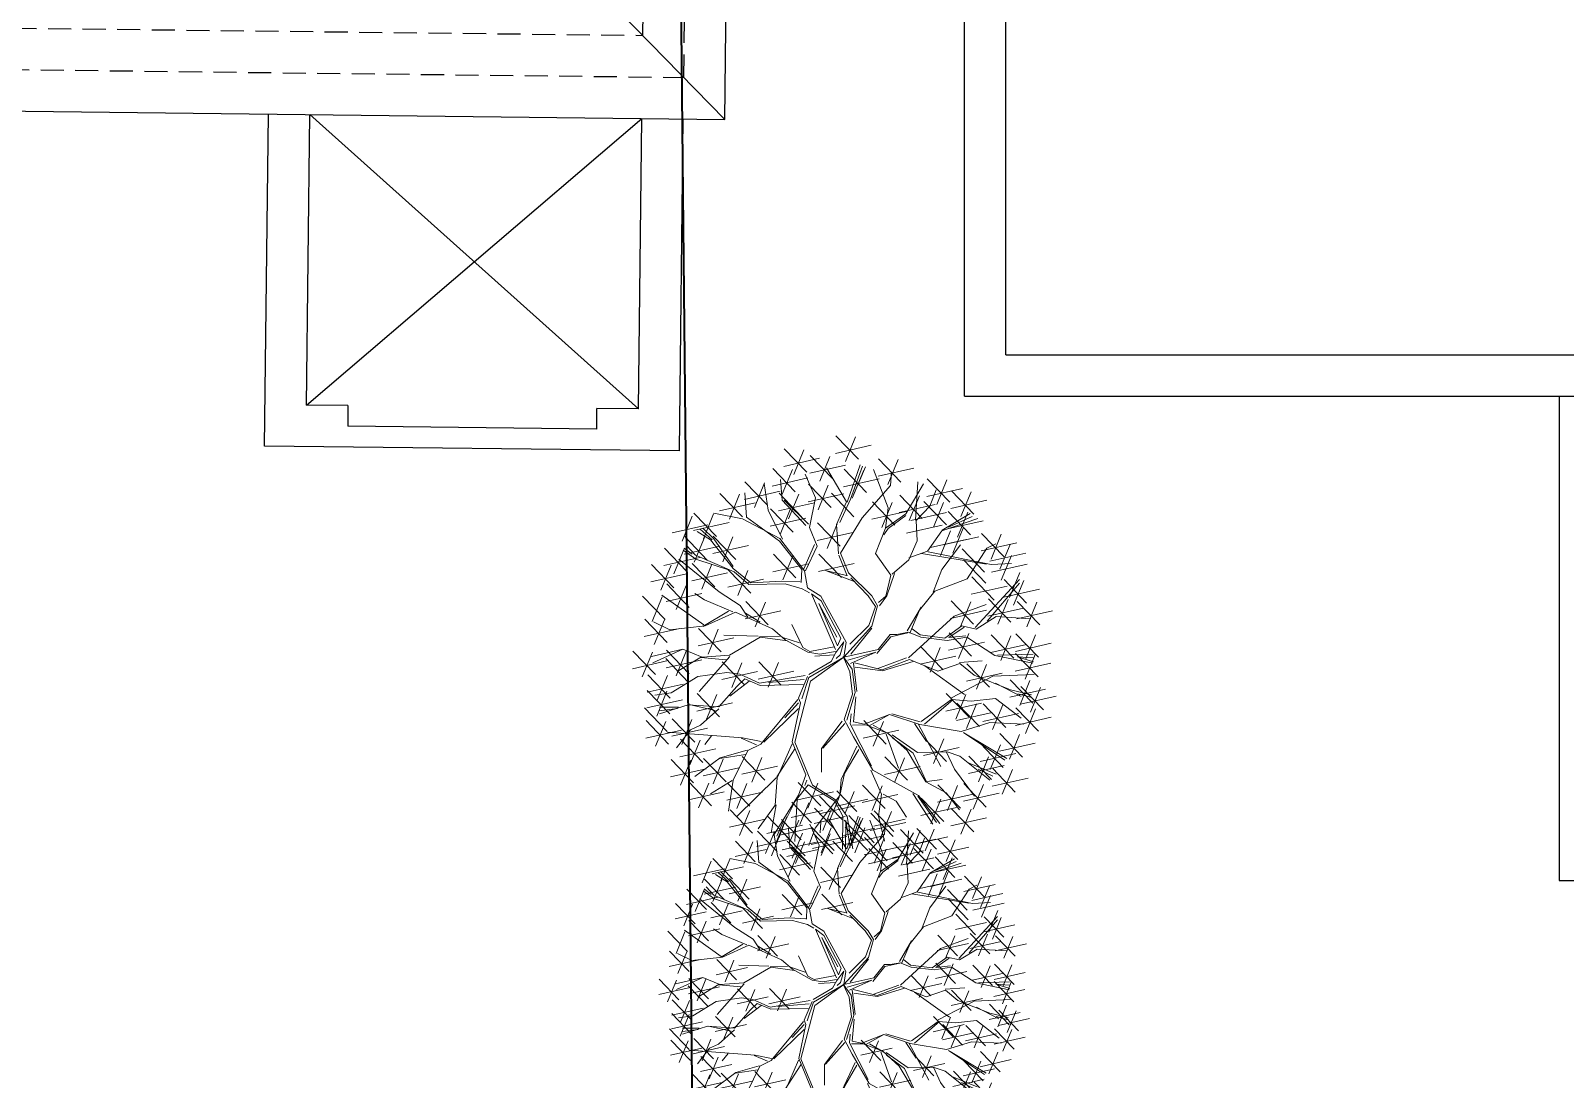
# Model space of a CAD drawing. Extents: x 2080 to 102399, y 2071 to 93424.
# Drawn here: x 84417.2 to 84750.1, y 79429.6 to 79657 of the extents above; entities that cross this region are included whole.
import ezdxf

# ---------------------------------------------------------------- set-up
doc = ezdxf.new("R2010")
doc.units = 0
doc.header["$LTSCALE"] = 20
doc.header["$MEASUREMENT"] = 0
doc.linetypes.add('HIDDEN', pattern=[0.375, 0.25, -0.125])
for name, color, linetype, lineweight in [('division', 13, 'Continuous', 18), ('NEEM TREE', 84, 'Continuous', 5), ('tree', 60, 'Continuous', 0)]:
    doc.layers.add(name, color=color, linetype=linetype, lineweight=lineweight)
doc.layers.add('Roof lilne', color=31, linetype='Continuous')
doc.layers.add('wall', color=13, linetype='Continuous')

# ---------------------------------------------------------------- blocks, each defined once
blk = doc.blocks.new('TREE')
at = {"layer": 'tree', "linetype": 'ByBlock'}
for p, q in [((-0.1724862412111179, 0.5879475225879105), (-0.1581848741434442, 0.6953171114546421)), ((-0.102543285642696, 0.5878983072238952), (-0.08824191857502228, 0.6952678960906269)), ((-0.0332904832348504, 0.6639208178503395), (0.05261188193571797, 0.6887732089830934)), ((-0.03273926895008117, 0.7067743865409284), (0.06249180761733442, 0.630185721345697)), ((-0.03046937203953348, 0.5587907972280846), (-0.01616800497185977, 0.6661603860948162)), ((0.05003146862145513, 0.5834706857658603), (0.06433283568912884, 0.6908402746325919)), ((-0.2730131341263586, 0.5454230838104195), (-0.2587117670582302, 0.6527926726766964)), ((-0.2053229140165058, 0.6173960536907543), (-0.1194205488459374, 0.6422484448235082)), ((-0.2047716997317366, 0.6602496223813432), (-0.109540623164321, 0.583660957185657)), ((-0.1913900040840417, 0.5074789055452129), (-0.1770886370159133, 0.6148484944119446)), ((-0.1353799584476292, 0.6173468383262843), (-0.04947759327751555, 0.6421992294590382)), ((-0.1348287441633147, 0.660200407017328), (-0.03959766759589911, 0.5836117418216418)), ((-0.08887329515027886, 0.4611941131392996), (-0.08735537877373645, 0.6347601536986076)), ((-0.06275483056015219, 0.6310928970210625), (0.0324762460072634, 0.5545042318258311)), ((-0.05480624512210852, 0.6425909750305436), (-0.05169977730156461, 0.590293229650797)), ((-0.04693692081445988, 0.6439180218535512), (-0.04656676493459599, 0.610669520612646)), ((-0.04237954751988582, 0.5999547460264694), (-0.03543713852604924, 0.6434779408718896)), ((0.01719479581652195, 0.6129192168682494), (0.1030971609866356, 0.6377716080010032)), ((0.01774601010083643, 0.6557727855588382), (0.112977086668252, 0.5791841203636068)), ((0.02886617604053754, 0.592458615403757), (0.02290427004618323, 0.6447507030866291)), ((0.03495025949587216, 0.6410716397167562), (0.03250191015786186, 0.5878371554031219)), ((0.0437559389361013, 0.6368461453021155), (0.03852490488270632, 0.585997623717958)), ((0.1504912383152259, 0.5515816373540474), (0.1052596279232603, 0.6391280503312373)), ((0.1232847734877396, 0.6285724695881072), (0.2185158500551552, 0.551983804392421)), ((0.1555702320079035, 0.5562703697946745), (0.169871599076032, 0.6636399586614061)), ((0.2377070912525596, 0.5150510653966194), (0.2520084583202333, 0.622420654263351)), ((-0.4374773307836222, 0.4562615439790534), (-0.4231759637159485, 0.563631132845785)), ((-0.3610802317489288, 0.5643843513262254), (-0.2658491551819679, 0.4877956861305393)), ((-0.3287947732287648, 0.4920822515327927), (-0.3144934061606364, 0.5994518403995244)), ((-0.3058498069312918, 0.5748716149128086), (-0.2199474417611782, 0.5997240060455624)), ((-0.2902821670090816, 0.5111309517383233), (-0.3030264878871094, 0.5703692050547033)), ((-0.2236754626046604, 0.5797810053386456), (-0.1284443860367901, 0.5031923401429594)), ((-0.2072361589953289, 0.4328113964179465), (-0.216589730884607, 0.6045441189694429)), ((-0.08490814947936087, 0.4833227916560645), (-0.07060678241168716, 0.5906923805223414)), ((-0.06330604484446667, 0.5882393283304737), (0.02259632032564696, 0.6130917194632275)), ((-0.05169977730156461, 0.590293229650797), (-0.01067010028009463, 0.4796723166705306)), ((-0.005161655896699813, 0.4639457741950537), (-0.04237954751988582, 0.5999547460264694)), ((0.00138116530570187, 0.4731389211042369), (0.02886617604053754, 0.592458615403757)), ((0.03852490488270632, 0.585997623717958), (0.006467804897965834, 0.4768519306567214)), ((0.03014137032050712, 0.4852312373054701), (0.04444273738818083, 0.5926008261722018)), ((0.1227335592029704, 0.5857189008975183), (0.208635924373084, 0.6105712920302722)), ((0.1630054053312051, 0.545126303365123), (0.2237171336464598, 0.6000962616635661)), ((0.2048704184471717, 0.5444995964994632), (0.2907727836177401, 0.5693519876322171)), ((0.2054216327319409, 0.5873531651900521), (0.3006527092993565, 0.5107644999943659)), ((0.2257115066045117, 0.5030681841485602), (0.2872921249313549, 0.5693332060986904)), ((0.3301473046344654, 0.4703861666880584), (0.3444486717021391, 0.5777557555543353)), ((0.4054635251686705, 0.4811434850030309), (0.4197648922363442, 0.5885130738697626)), ((-0.4697627893042409, 0.5285636437724861), (-0.3745317127368253, 0.4519749785767999)), ((-0.361631446033698, 0.5215307826356366), (-0.2757290808635844, 0.5463831737683904)), ((-0.2242266768889749, 0.5369274366480568), (-0.1383243117188613, 0.5617798277803558)), ((-0.1402414872313784, 0.4833063010405567), (-0.1438061513554203, 0.5217404302798059)), ((-0.1177448222847488, 0.5127713227584536), (-0.03184245711463518, 0.5376237138912074)), ((-0.1171936079999796, 0.5556248914490425), (-0.02196253143256399, 0.4790362262533563)), ((-0.002695302484880813, 0.514679768408314), (0.08320706268568756, 0.5395321595406131)), ((-0.002144088200111582, 0.5575333370989028), (0.093086988367304, 0.4809446719032167)), ((0.1766775252158368, 0.4132364758852418), (0.1504912383152259, 0.5515816373540474)), ((0.1688134770447505, 0.4090550968658135), (0.1630054053312051, 0.545126303365123)), ((0.2815336599583134, 0.4872141407131494), (0.3322998782232389, 0.5349723532376629)), ((0.2973106318290775, 0.4998346977904475), (0.3832129969996458, 0.5246870889232014)), ((0.2978618461138467, 0.5426882664810364), (0.3930929226812623, 0.4660996012853502)), ((0.3726268523632825, 0.51059201610542), (0.4585292175338509, 0.5354444072381739)), ((0.3731780666480518, 0.5534455847960089), (0.4684091432154673, 0.4768569196007775)), ((-0.4703140035890101, 0.4857100750818972), (-0.3844116384184417, 0.5105624662141963)), ((-0.4677666639536255, 0.3685443559720625), (-0.4534652968859518, 0.4759139448383394)), ((-0.3142592101416994, 0.4371156584256823), (-0.4122265174305539, 0.4876513183471616)), ((-0.3142592101416994, 0.4371156584256823), (-0.3981511339115968, 0.5041164927033606)), ((-0.3883072487788013, 0.3547327278583907), (-0.3740058817111276, 0.4621023167246676)), ((-0.3648914025407066, 0.3699328150214569), (-0.3505900354730329, 0.4773024038881886)), ((-0.2063065960951462, 0.427299132796179), (-0.2902821670090816, 0.5111309517383233)), ((-0.1122412785016422, 0.38452800446521), (-0.1402414872313784, 0.4833063010405567)), ((-0.08063028726110133, 0.3786826676196142), (-0.08887329515027886, 0.4611941131392996)), ((-0.02646622730026138, 0.3760885798014897), (-0.01216486023258767, 0.4834581686682213)), ((-0.008514703547916724, 0.3991378379396338), (-0.005161655896699813, 0.4639457741950537)), ((0.0002856997557501018, 0.3977666757214138), (0.00138116530570187, 0.4731389211042369)), ((0.1805266360643145, 0.4058778849680493), (0.2257115066045117, 0.5030681841485602)), ((0.1885218385141343, 0.4646439632219881), (0.2837529150815499, 0.3880552980263019)), ((0.220807297034753, 0.3923418634285554), (0.2351086641024267, 0.499711452295287)), ((0.246503109265177, 0.4744216592634984), (0.3417341858325926, 0.3978329940678123)), ((0.2645663811476879, 0.3725921596715125), (0.2815336599583134, 0.4872141407131494)), ((0.2735313918965403, 0.3684349571863095), (0.2851151465347357, 0.4823110573834128)), ((0.2787885677857957, 0.4021195594700657), (0.2930899348534695, 0.5094891483367974)), ((0.3569957221034201, 0.4048621390688822), (0.3972012187346081, 0.4816141244805294)), ((0.4096842221442785, 0.4714890344566811), (0.504915298711694, 0.3949003692609949)), ((0.4419696806648972, 0.3991869346632484), (0.4562710477325709, 0.50655652352998)), ((0.5468795489377953, 0.3728220639031861), (0.561180916005469, 0.4801916527699177)), ((-0.5611328601175956, 0.3076993046565804), (-0.5468314930499218, 0.415068893523312)), ((-0.5100714925265493, 0.3371180608100985), (-0.4957701254584208, 0.4444876496768302)), ((-0.5006033367590135, 0.3979928870744516), (-0.4147009715888998, 0.4228452782072054)), ((-0.500052122474699, 0.4408464557650404), (-0.4048210459068287, 0.3642577905693543)), ((-0.4523033325963297, 0.3771209612432358), (-0.4920412145606861, 0.4151515571561504)), ((-0.3977280753456398, 0.3993813461243008), (-0.3118257101755262, 0.4242337372570546)), ((-0.3971768610613253, 0.4422349148148896), (-0.3019457844939097, 0.3656462496192034)), ((-0.2946193013499396, 0.3706177002163713), (-0.3142592101416994, 0.4371156584256823)), ((-0.2414996160687224, 0.3318735208349608), (-0.2271982490005939, 0.4392431097012377)), ((-0.1200398703754217, 0.3971424797332475), (-0.2125931242276238, 0.4319080223272067)), ((-0.108181731005061, 0.3767900427010318), (-0.2063065960951462, 0.427299132796179)), ((-0.05930290010564931, 0.4055371109043335), (0.02659946506491906, 0.4303895020366326)), ((-0.05875168582088008, 0.4483906795949224), (0.0364793907465355, 0.3718020143992362)), ((0.1431178708448897, 0.2819473640579417), (0.1766775252158368, 0.4132364758852418)), ((0.1879706242293651, 0.4217903945313992), (0.2738729893999334, 0.4466427856636983)), ((0.2459518949808626, 0.4315680905729096), (0.3318542601509762, 0.4564204817052087)), ((0.331508334029877, 0.4161930842610673), (0.4267394105972926, 0.3396044190653811)), ((0.3637937925504957, 0.3438909844676346), (0.3780951596186242, 0.4512605733343662)), ((0.4091330078595092, 0.4286354657656375), (0.4950353730300776, 0.4534878568983913)), ((0.4111663096973643, 0.316166116221666), (0.4575915097689176, 0.4386712426753547)), ((0.5140428761324074, 0.4022705950060299), (0.5999452413029758, 0.427122986138329)), ((0.5145940904171766, 0.4451241636966188), (0.6098251669845922, 0.3685354985009326)), ((-0.5910221504832407, 0.2773912757688777), (-0.5767207834151122, 0.3847608646356093)), ((-0.5429081653314825, 0.3665665919129424), (-0.4570058001613688, 0.3914189830452415)), ((-0.542356951047168, 0.4094201606035313), (-0.4471258744797524, 0.3328314954078451)), ((-0.4487023065262292, 0.3077752842618793), (-0.5309965756728161, 0.3638504930149793)), ((-0.4801490593918061, 0.3276933749693853), (-0.52360070506802, 0.3708081426530043)), ((-0.4745942422332519, 0.328630113903273), (-0.5138903273141295, 0.3781561001801492)), ((-0.3538391702240915, 0.3409039008920445), (-0.4523033325963297, 0.3771209612432358)), ((-0.2950708033299634, 0.3732950854041519), (-0.3844675136460864, 0.4056774366094942)), ((-0.2522802941866757, 0.3021166211547097), (-0.2977492859463382, 0.372843398358782)), ((-0.232764298290931, 0.3026541849371824), (-0.2946193013499396, 0.3706177002163713)), ((-0.2743362888736556, 0.3613220519373499), (-0.188433923703542, 0.3861744430701037)), ((-0.2737850745888863, 0.4041756206279388), (-0.1785539980214708, 0.3275869554322526)), ((-0.1233735311598139, 0.267974519080326), (-0.1920236525356813, 0.3598978004961282)), ((-0.07484137949541037, 0.245384074307367), (-0.108181731005061, 0.3767900427010318)), ((-0.09549449833139079, 0.3342252808024568), (-0.08063028726110133, 0.3786826676196142)), ((-0.07273677681814661, 0.2650933630543477), (-0.0584354097504729, 0.3724629519210794)), ((0.06914111148034863, 0.3056384066230748), (-0.008514703547916724, 0.3991378379396338)), ((0.06957763222771973, 0.3199881291834572), (0.0002856997557501018, 0.3977666757214138)), ((0.07544354382935126, 0.3626452808325666), (0.1706746203967668, 0.2860566156368805)), ((0.10772900234997, 0.2903431810391339), (0.1220303694176437, 0.3977127699058656)), ((0.1413231901733525, 0.2925897347627142), (0.1688134770447505, 0.4090550968658135)), ((0.2347808708022967, 0.3003508774559123), (0.266877008928077, 0.3588902472401969)), ((0.266877008928077, 0.3588902472401969), (0.3569957221034201, 0.4048621390688822)), ((0.3309571197455625, 0.3733395155700237), (0.4168594849156761, 0.3981919067027775)), ((0.3873694333342428, 0.2655848842050545), (0.4016708004019165, 0.3729544730717862)), ((0.4765435569961483, 0.2825664644424251), (0.490844924063822, 0.3899360533091567)), ((-0.6238588232881739, 0.3068398068712668), (-0.5379564581180603, 0.3316921980040206)), ((-0.6233076090038594, 0.3496933755618556), (-0.5280765324364438, 0.2731047103666242)), ((-0.531906900615013, 0.212928651418224), (-0.5176055335468845, 0.3202982402849557)), ((-0.3896616828328661, 0.2230334303885684), (-0.4487023065262292, 0.3077752842618793)), ((-0.414413958334535, 0.2003477184048279), (-0.4001125912668613, 0.3077173072715595)), ((-0.2835645098448367, 0.274236094526259), (-0.3538391702240915, 0.3409039008920445)), ((-0.2796076163399448, 0.2004047593159157), (-0.2653062492722711, 0.3077743481826474)), ((-0.1055734496235345, 0.2945418941571916), (-0.01967108445296617, 0.3193942852894907)), ((-0.1050222353387653, 0.3373954628477804), (-0.009791158771349728, 0.2608067976520942)), ((-0.08264970785694459, 0.2916870887302139), (-0.08958556152219899, 0.3491513309500078)), ((0.1056334072991376, 0.2699157118618132), (0.06957763222771973, 0.3199881291834572)), ((0.07489232954458203, 0.3197917121419778), (0.1607946947146957, 0.3446441032747316)), ((0.2329217450019314, 0.3113754046994472), (0.1471733459547977, 0.288492642001529)), ((0.2492194992846635, 0.3122598263580585), (0.3444505758525338, 0.235671161162827)), ((0.2815049578052822, 0.2399577265650805), (0.2958063248734106, 0.3473273154318122)), ((0.3309324336833015, 0.2942132974408196), (0.4111663096973643, 0.316166116221666)), ((0.3427069259091695, 0.29069184507307), (0.4260973454597661, 0.3102614724652994)), ((0.4116178116773881, 0.3134887310338854), (0.5357320545308539, 0.3567709280764575)), ((0.4260973454597661, 0.3102614724652994), (0.5371131194110603, 0.3485812792669094)), ((0.5416241688876653, 0.3381659323149506), (0.4319058126720847, 0.3084874613682587)), ((0.4437068841907603, 0.3120149955448142), (0.5296092493613287, 0.336867386677568)), ((0.4442580984755296, 0.3548685642358578), (0.5394891750429451, 0.2782798990401716)), ((0.4820000303170673, 0.1939983543761628), (0.5517068296016987, 0.3120070378618038)), ((0.5755416540737315, 0.2143877095095377), (0.5898430211418599, 0.3217572983762693)), ((-0.5684587958517113, 0.1491026664716628), (-0.5541574287840376, 0.2564722553383945)), ((-0.5647435734199462, 0.2423771825210679), (-0.4788412082498326, 0.267229573653367)), ((-0.5641923591356317, 0.2852307512116568), (-0.4689612825682161, 0.2086420860159706)), ((-0.477638222735095, 0.1801211204092397), (-0.5630706165215997, 0.3056200677215202)), ((-0.4466994168551537, 0.2726498181982606), (-0.3514683402877381, 0.1960611530025744)), ((-0.4071844598465759, 0.225313043054939), (-0.4454567203806619, 0.3054673831097716)), ((-0.2349912789272821, 0.2995251127040319), (-0.3901688904147704, 0.3068848798061481)), ((-0.3118930748605635, 0.2727068591093484), (-0.2166619982931479, 0.1961181939136623)), ((-0.2604963554922506, 0.2362496140085568), (-0.2835645098448367, 0.274236094526259)), ((-0.1219924662796075, 0.2597848702707779), (-0.232764298290931, 0.3026541849371824)), ((-0.08021516718054045, 0.2109496543075693), (-0.1224705271997664, 0.2626197487047648)), ((-0.07516896857941902, 0.1810259375033638), (-0.1219924662796075, 0.2597848702707779)), ((0.09216289305823011, 0.2509886446960081), (0.06914111148034863, 0.3056384066230748)), ((0.1055353856127113, 0.2394434812399595), (0.1431178708448897, 0.2819473640579417)), ((0.1061015848658826, 0.2671394412432164), (0.1413231901733525, 0.2925897347627142)), ((0.1458759282186293, 0.279851306146611), (0.2347808708022967, 0.3003508774559123)), ((0.202826624316458, 0.1722671724287466), (0.2171279913841317, 0.2796367612950235)), ((0.248668285000349, 0.2694062576674696), (0.3345706501704626, 0.2942586488002235)), ((0.258028825110614, 0.2287923426702037), (0.3309324336833015, 0.2942132974408196)), ((0.5427049812687983, 0.2438362406119268), (0.6286073464389119, 0.2686886317446806)), ((0.5432561955531128, 0.2866898093025156), (0.6384872721205284, 0.2101011441072842)), ((0.5450453606681549, 0.2352427428522788), (0.5826391993750804, 0.2611810106445773)), ((-0.6407157294142962, 0.1317344832323215), (-0.6264143623466225, 0.2391040720990532)), ((-0.60074425437233, 0.2214047662650955), (-0.5055131778049144, 0.1448161010694093)), ((-0.5089458572756485, 0.2500290553448394), (-0.5844198948889243, 0.2487223469474884)), ((-0.4756527748272674, 0.23327754314505), (-0.5089458572756485, 0.2500290553448394)), ((-0.3947483224246753, 0.2193204208360839), (-0.4756527748272674, 0.23327754314505)), ((-0.4472506311394682, 0.2297962495076717), (-0.3613482659693545, 0.2546486406399708)), ((-0.2993589710540618, 0.2182751126861149), (-0.3896616828328661, 0.2230334303885684)), ((-0.2596527459090794, 0.1973705099521794), (-0.3387161448654297, 0.2173485429652828)), ((-0.312444289144878, 0.2298532904183048), (-0.2265419239747644, 0.2547056815510587)), ((-0.2623837817131971, 0.2135654218950549), (-0.2993589710540618, 0.2182751126861149)), ((-0.247621472415176, 0.1599021719939628), (-0.2623837817131971, 0.2135654218950549)), ((-0.243003010389657, 0.166391452165044), (-0.2604963554922506, 0.2362496140085568)), ((-0.2033609782220083, 0.1057132190940138), (-0.1890596111538798, 0.2130828079607454)), ((-0.07655003345962541, 0.1892155863129119), (-0.07484137949541037, 0.245384074307367)), ((0.00249525644176174, 0.03742958015300246), (0.09809314223321053, 0.2158225501925699)), ((0.09676663912796357, 0.2236886502787456), (0.09216289305823011, 0.2509886446960081)), ((0.09809314223321053, 0.2158225501925699), (0.09901478141046027, 0.176480734366578)), ((0.1114972916070656, 0.1871513935570874), (0.1055353856127113, 0.2394434812399595)), ((0.1705411657958393, 0.2445692722217245), (0.2657722423632549, 0.1679806070260383)), ((0.2186426852954355, 0.1635165715483708), (0.1881312882378552, 0.2281812117494155)), ((0.1881312882378552, 0.2281812117494155), (0.2187834206438311, 0.130012095465645)), ((0.2190941872754593, 0.1608391863605902), (0.2558018444742629, 0.2256632704375079)), ((0.2299656755412798, 0.1626725043684019), (0.2642887943029564, 0.224340946385837)), ((0.2642887943029564, 0.224340946385837), (0.4011907394269656, 0.2417584427744259)), ((0.4011907394269656, 0.2417584427744259), (0.5450453606681549, 0.2352427428522788)), ((0.418252276905605, 0.2131307848721917), (0.5134833534730205, 0.1365421196765055)), ((0.4505377354262237, 0.140828685078759), (0.4648391024938974, 0.2481982739454907)), ((-0.6735524022196842, 0.1611830143351654), (-0.5876500370495705, 0.1860354054674644)), ((-0.6730011879349149, 0.2040365830257542), (-0.5777701113674993, 0.127447917830068)), ((-0.6012954686570993, 0.1785511975745067), (-0.5153931034865309, 0.2034035887072605)), ((-0.5700170971049374, 0.04881103816342147), (-0.555715730036809, 0.1561806270301531)), ((-0.4808838088806624, 0.1824290215608926), (-0.5169226430889466, 0.1815861711147591)), ((-0.421765155592766, 0.09722445591796713), (-0.477638222735095, 0.1801211204092397)), ((-0.1561977407236554, 0.04968968617549763), (-0.247621472415176, 0.1599021719939628)), ((-0.1279765819117529, 0.06301443901156745), (-0.243003010389657, 0.166391452165044)), ((-0.2361976510269415, 0.1351617501968576), (-0.1502952858568278, 0.1600141413291567)), ((-0.2356464367421722, 0.1780153188874465), (-0.1404153601747566, 0.1014266536917603)), ((-0.06234100055735325, 0.1049566995225177), (-0.07655003345962541, 0.1892155863129119)), ((-0.0551917342163506, 0.1451975769427918), (-0.07570411770393548, 0.2005343073556105)), ((-0.06064916904551865, 0.1275941416079149), (-0.02309559609057033, 0.2037369467270764)), ((0.01591939790796459, 0.03969336590989769), (0.08789987095724427, 0.1774615886956781)), ((0.08789987095724427, 0.1774615886956781), (0.03772213788624867, 0.06002554147607952)), ((0.09901478141046027, 0.176480734366578), (0.04276240470289849, 0.04707526961919939)), ((0.04365238706122909, 0.02485944697264131), (0.1114972916070656, 0.1871513935570874)), ((0.2174523580029017, 0.05430866779261123), (0.2299656755412798, 0.1626725043684019)), ((0.3357749560964294, 0.132895921841282), (0.4235927779786834, 0.1588811869460187)), ((0.4177010626208357, 0.1702772161811481), (0.5036034277914041, 0.1951296073139019)), ((0.4235927779786834, 0.1588811869460187), (0.4820000303170673, 0.1939983543761628)), ((0.4235927779786834, 0.1588811869460187), (0.5029639157846759, 0.1359842387755634)), ((0.4927488593693852, 0.1557216329342737), (0.5879799359368008, 0.07913296773858747)), ((0.5067126966496289, 0.09741918611643996), (0.6117792680397542, 0.1710174800978166)), ((0.5250343178900039, 0.08341953314084094), (0.5393356849576776, 0.1907891220075726)), ((-0.6951409054386204, 0.1094923127357106), (-0.5999098288707501, 0.03290364754047914)), ((-0.6628554469180017, 0.03719021294273261), (-0.6485540798498732, 0.1445598018094643)), ((-0.5198075131734186, 0.1140019642407424), (-0.6220370881692361, 0.1414942471492395)), ((-0.6028537699098706, 0.07825956926581057), (-0.516951404739757, 0.1031119603985644)), ((-0.6023025556255561, 0.1211131379568542), (-0.5070714790581405, 0.044524472761168)), ((-0.4593476408249444, 0.0547205730999849), (-0.5225849217526957, 0.1135335947737985)), ((-0.4435362387521309, 0.05976628717235144), (-0.5198075131734186, 0.1140019642407424)), ((-0.1409325458112107, 0.05797438263653021), (-0.2226658918411886, 0.1445998835897626)), ((-0.04236376619383009, 0.0691283389619457), (-0.06234100055735325, 0.1049566995225177)), ((-0.05605447242442096, 0.1003478099914901), (-0.06064916904551865, 0.1275941416079149)), ((0.2102628259103767, 0.0642723276992001), (0.2214048150558483, 0.1471372739292747)), ((0.3109519972076669, 0.04756190748594236), (0.3357749560964294, 0.132895921841282)), ((0.4027528054075447, 0.149859780555289), (0.4276523254752647, 0.1511432251818405)), ((0.4276523254752647, 0.1511432251818405), (0.4980850114720852, 0.1322459862508367)), ((0.4921976450846159, 0.11286806424323), (0.5781000102551843, 0.1377204553759839)), ((0.4960924514239196, 0.1089896498697271), (0.5913235279913351, 0.0324009846744957)), ((0.5029639157846759, 0.1359842387755634), (0.6176713823965656, 0.1524124843363097)), ((0.5580634267307687, 0.006707622449994233), (0.5723647937984424, 0.1140772113167259)), ((0.5724767753690685, 0.08891072431106295), (0.6282891922351155, 0.1067452200309162)), ((0.591901961116946, 0.1173718697655204), (0.6871330376843616, 0.0407832045698342)), ((0.62418741963711, 0.04506976997208767), (0.6384887867052385, 0.1524393588388193)), ((-0.6956921197229349, 0.06663874404512171), (-0.6097897545528213, 0.09149113517787555)), ((-0.5542371578103484, 0.03586361745237809), (-0.6342421880358415, 0.06424852389909574)), ((-0.4431460907799192, 0.05745272832336923), (-0.5509915716643263, 0.03355571630027043)), ((-0.4855723157293141, -0.04838783391915058), (-0.4712709486616404, 0.05898175494758107)), ((-0.4001215260318531, 0.03663184486458704), (-0.4431460907799192, 0.05745272832336923)), ((-0.4102484324403122, 0.04586910716898274), (-0.4250107417387881, 0.0995323570700748)), ((-0.3927203792904947, 0.04073516230573659), (-0.421765155592766, 0.09722445591796713)), ((-0.1265720492124274, 0.05468562715577718), (-0.2010833510103112, 0.03355471653821951)), ((-0.0377666156828127, 0.02492955849038481), (-0.1182398234750508, 0.05609073555615396)), ((-0.01329052222081373, 0.02932683898825417), (-0.05774630393625557, 0.07771036790609287)), ((0.006168385470118665, 0.04653789418898668), (-0.05605447242442096, 0.1003478099914901)), ((-0.00287053593501696, 0.03383754218384638), (-0.04236376619383009, 0.0691283389619457)), ((0.1976255954759836, 0.02294401311564798), (0.2102628259103767, 0.0642723276992001)), ((0.2039121236084611, 0.01833512358462031), (0.2174523580029017, 0.05430866779261123)), ((0.4532510962771994, 0.09399042270979407), (0.548482172844615, 0.01740175751410789)), ((0.4561040361850246, 0.04968754341871318), (0.5071641986296527, 0.09474180092865936)), ((0.5071641986296527, 0.09474180092865936), (0.5724767753690685, 0.08891072431106295)), ((0.5252267539253808, 0.03615615355283808), (0.6111291190959491, 0.06100854468513717)), ((0.5913507468321768, 0.07451830107493151), (0.6772531120022904, 0.09937069220768535)), ((0.6431664820879632, -0.04299054909279221), (0.6574678491556369, 0.06437903977348469)), ((-0.5509915716643263, 0.03355571630027043), (-0.6426554945960561, -0.018544082891367)), ((-0.6173725956355156, 0.00868489532285821), (-0.5221415190681, -0.06790376987237323)), ((-0.5850871371148969, -0.06361720447011976), (-0.5707857700472232, 0.04375238439661189)), ((-0.5184089885347021, -0.01893930281676148), (-0.4325066233641337, 0.005913088315992354)), ((-0.5178577742499328, 0.02391426587382739), (-0.4226266976825173, -0.05267439932140405)), ((-0.2066381681688654, 0.03261797760478657), (-0.4001215260318531, 0.03663184486458704)), ((-0.2284409081471495, 0.01228580203815), (-0.3885384380118921, 0.03287471991689017)), ((-0.2099301270895921, 0.01826259734707492), (-0.3285150864107891, -0.04075639378424967)), ((-0.1317103377159583, 0.0371636683903489), (-0.3243331451321865, -0.04861683617355084)), ((-0.2136438908014497, 0.02334676911777933), (-0.281644028215851, 0.02853499858883879)), ((-0.2010833510103112, 0.03355471653821951), (-0.2099301270895921, 0.01826259734707492)), ((-0.1256356940798469, 0.04913308591812893), (-0.1965112617599516, 0.02338071529993613)), ((0, 0), (-0.1317103377159583, 0.0371636683903489)), ((0, 0), (-0.1256356940798469, 0.04913308591812893)), ((-0.004900614163034334, 0.03047193051497743), (-0.0377666156828127, 0.02492955849038481)), ((-0.0002968680928461254, 0.003171936097714934), (-0.02582808773922807, -0.04586534228656092)), ((-0.01930748353652234, 0.01709740458682063), (-0.002169578358461877, 0.0142770185725567)), ((-0.0002968680928461254, 0.003171936097714934), (-0.01425027585582939, -0.04676813503783706)), ((0.03954847537715978, 0.03225717759187319), (-0.004900614163034334, 0.03047193051497743)), ((-0.002169578358461877, 0.0142770185725567), (0.03954847537715978, 0.03225717759187319)), ((0, 0), (0.04365238706122909, 0.02485944697264131)), ((0, 0), (0.09070963477279292, -0.07331829277745783)), ((0, 0), (0.1387402822178956, -0.009338275880509173)), ((0.04276240470289849, 0.04707526961919939), (0.01591939790796459, 0.03969336590989769)), ((0.04566161572893179, 0.01124709741088736), (0.1342292327412906, 0.001077071071449609)), ((0.1342292327412906, 0.001077071071449609), (0.1976255954759836, 0.02294401311564798)), ((0.1387402822178956, -0.009338275880509173), (0.2039121236084611, 0.01833512358462031)), ((0.2076511679861142, 0.01345861008076099), (0.2493882013332041, 0.0148279314444153)), ((0.2143055509545775, 0.02300332002641881), (0.2460740999958944, 0.01718455300715505)), ((0.2460740999958944, 0.01718455300715505), (0.3109519972076669, 0.04756190748594236)), ((0.2493882013332041, 0.0148279314444153), (0.3231779914135586, 0.04136306993041217)), ((0.3167604644204403, 0.04578789638890157), (0.3889420701329982, 0.03285460812458041)), ((0.3889420701329982, 0.03285460812458041), (0.4561040361850246, 0.04968754341871318)), ((0.3938475333852693, 0.03643536740310083), (0.4501782769234524, 0.001230447362104314)), ((0.539481517135755, -0.1795340405492425), (0.4316657545850831, 0.01203817444866218)), ((0.4501782769234524, 0.001230447362104314), (0.533174282697928, 0.006803968524309312)), ((0.4662405924245832, 0.001589249629432743), (0.5614716689919987, -0.07499941556625345)), ((0.533174282697928, 0.006803968524309312), (0.6398697447607447, -0.06185843028697491)), ((0.5358527653143028, 0.00725565556967922), (0.637502028775998, -0.03148302643785428)), ((0.582488953594293, -0.07663826169527965), (0.5967903206619667, 0.03073132717145199)), ((0.6103298092825753, -0.01354201799040311), (0.6962321744526889, 0.01131037314235073)), ((0.6108810235673445, 0.02931155070018576), (0.7061121001347601, -0.04727711449550043)), ((-0.6495888601962179, -0.1269734156403501), (-0.6352874931285442, -0.01960382677361849)), ((-0.6179238099202848, -0.03416867336773066), (-0.5320214447497165, -0.009316282234976825)), ((-0.3336017260025983, -0.0444694033367341), (-0.4539349932201731, -0.07618274235392164)), ((-0.3243331451321865, -0.04861683617355084), (-0.3995592043270335, -0.1840771578076783)), ((-0.3285150864107891, -0.04075639378424967), (-0.3865104948777116, -0.1457105386134572)), ((-0.02582808773922807, -0.04586534228656092), (-0.07820759031710622, -0.09943019218417248)), ((-0.01425027585582939, -0.04676813503783706), (-0.06901703904122769, -0.1031149132513747)), ((0.003697462894251657, -0.03778029951263306), (-0.06339767846566247, -0.104975265379835)), ((0.07938664452694866, -0.07247422559748884), (-0.003198125019025611, -0.03052059462015677)), ((-0.002662975894963893, -0.05002896447240346), (0.04416052180522456, -0.1287878972393628)), ((3.232917379136779e-05, -0.01604623151797568), (0.07938664452694866, -0.07247422559748884)), ((0.006827447490650229, -0.04000599765504376), (0.04638750244112089, -0.1256588250062123)), ((0.0217753057054324, -0.01237959550235246), (0.1336772611643937, -0.01294560498490682)), ((0.4506297789034761, -0.001446937825676287), (0.5471225512087585, -0.192175085643612)), ((0.4656893781398139, -0.04126431906115613), (0.5515917433103823, -0.01641192792840229)), ((0.4982073436649443, -0.06882293120770555), (0.584109708835058, -0.04397054007495171)), ((0.4987585579497136, -0.02596936251711668), (0.5939896345171292, -0.1025580277128029)), ((0.549652280788905, -0.04718973059289056), (0.6355546459594734, -0.02233733946013672)), ((0.5502034950736743, -0.004336161902301683), (0.6454345716410899, -0.08092482709753313)), ((0.6339776304039333, -0.04325343452592278), (0.5572013280702777, -0.003073814645176753)), ((-0.682425533001151, -0.0975248845375063), (-0.5965231678310374, -0.0726724934052072)), ((-0.6818743187168366, -0.05467131584691742), (-0.586643242149421, -0.1312599810426036)), ((-0.4544031707864633, -0.07340647173532489), (-0.639970831566643, -0.0514022762431523)), ((-0.4539349932201731, -0.07618274235392164), (-0.5290072181346659, -0.127863945171157)), ((-0.3415174230854063, -0.06245973156910622), (-0.4516257622076409, -0.07293810226838104)), ((-0.07820759031710622, -0.09943019218417248), (-0.1625020233268515, -0.1303006807552265)), ((0.07763772481121123, -0.07843817626462624), (0.1506652462799138, -0.08005274348579405)), ((0.09070963477279292, -0.07331829277745783), (0.1550926486120261, -0.07363710577328675)), ((0.1506652462799138, -0.08005274348579405), (0.1961245015522763, -0.1170909815346022)), ((0.1550926486120261, -0.07363710577328675), (0.1691777686187379, -0.09086047057235191)), ((0.1691777686187379, -0.09086047057235191), (0.1988029841681964, -0.1166392944892323)), ((0.1997325470683791, -0.1221515581109998), (0.2799664230824419, -0.1001987393301533)), ((0.2908379113482624, -0.09836542132234172), (0.2005784628245237, -0.1108328370683012)), ((0.2799664230824419, -0.1001987393301533), (0.361029392400269, -0.1004582454152114)), ((0.3552209251874956, -0.09868423431817064), (0.4321672588043839, -0.0745322872212455)), ((0.361029392400269, -0.1004582454152114), (0.4605353223701059, -0.1591569843203615)), ((0.4321672588043839, -0.0745322872212455), (0.535130762454628, -0.07109858746480313)), ((0.5142992269220485, -0.1911516725140245), (0.5286005939897223, -0.0837820836472929)), ((-0.5290072181346659, -0.127863945171157), (-0.6262376229515212, -0.13283954772578)), ((-0.5262245334188265, -0.1302499079010886), (-0.6105706153398387, -0.1749293456846317)), ((-0.5883399851409195, -0.2365039838132361), (-0.574038618072791, -0.1291343949465045)), ((-0.3865104948777116, -0.1457105386134572), (-0.4550768315452842, -0.1682182691461094)), ((-0.4365949029779586, -0.2484918975551409), (-0.4222935359102848, -0.1411223086884092)), ((-0.2851298056016276, -0.1314693852696109), (-0.3467778890499176, -0.180886802329951)), ((-0.1708395252007904, -0.1288514569591825), (-0.2851298056016276, -0.1314693852696109)), ((-0.1717442235144517, -0.1404249089009681), (-0.2818842194560602, -0.1337772864212639)), ((-0.1625020233268515, -0.1303006807552265), (-0.1884750398562574, -0.190833349503464)), ((-0.1333961582936354, -0.136337418369294), (-0.1611438634026854, -0.1552927740208361)), ((-0.06901703904122769, -0.1031149132513747), (-0.1583200820482489, -0.1381611231445277)), ((-0.1490978739529965, -0.158971837390709), (-0.07872214065855587, -0.1133172029749403)), ((0.1285207700075262, -0.1649350707957637), (0.04139839204481177, -0.1124085996202666)), ((0.04416052180522456, -0.1287878972393628), (0.1326374057084649, -0.1893465239782017)), ((0.04638750244112089, -0.1256588250062123), (0.1303533368677563, -0.1758021047930924)), ((0.1988029841681964, -0.1166392944892323), (0.2114902168418666, -0.1592040563878072)), ((0.2159610005669492, -0.1194148660124483), (0.2161017359153448, -0.1529193420951742)), ((0.2161017359153448, -0.1529193420951742), (0.258865686118952, -0.2239403130984101)), ((0.4605353223701059, -0.1591569843203615), (0.5815027581747927, -0.1471801350439819)), ((0.4882903761831585, -0.2175658813412156), (0.5025917432508322, -0.1101962924744839)), ((0.562323069656486, -0.1377009847169575), (0.6575541462239016, -0.2142896499126437)), ((0.5815027581747927, -0.1471801350439819), (0.6119738894803959, -0.1616402379186184)), ((0.5946085281771047, -0.2100030845103902), (0.6089098952447785, -0.1026334956436585)), ((-0.669400408778074, -0.2230282213931787), (-0.5834980436075057, -0.1981758302604248)), ((-0.6211766579458526, -0.207055452710847), (-0.535274292775739, -0.1822030615780932)), ((-0.6206254436615382, -0.1642018840202581), (-0.5253943670941226, -0.2407905492154896)), ((-0.4550768315452842, -0.1682182691461094), (-0.6114753136535, -0.1865027976264173)), ((-0.6069032244031405, -0.1966767988647007), (-0.5563794912268349, -0.1829221342600249)), ((-0.5527437571095106, -0.18754359426066), (-0.605498691703815, -0.2050056107209457)), ((-0.5993642136504604, -0.3116402932146229), (-0.5850628465827867, -0.2042707043478913)), ((-0.46849569687447, -0.1733363870989706), (-0.5833352356644355, -0.2545655431804335)), ((-0.4768331987484089, -0.1718871633029266), (-0.5527437571095106, -0.18754359426066)), ((-0.4073768797234152, -0.171595255417742), (-0.4768331987484089, -0.1718871633029266)), ((-0.4694315757828917, -0.2190433664527518), (-0.3835292106127781, -0.194190975319998)), ((-0.4688803614985773, -0.1761897977617082), (-0.3736492849311617, -0.2527784629573944)), ((-0.4166507367303893, -0.1645934903840498), (-0.3981399556723773, -0.1586166950751249)), ((-0.4073768797234152, -0.171595255417742), (-0.4004838947325879, -0.2265855521413869)), ((-0.3995592043270335, -0.1840771578076783), (-0.3899762801711404, -0.2747799800795292)), ((-0.1884750398562574, -0.190833349503464), (-0.2354071867816856, -0.3105772978747154)), ((-0.1611438634026854, -0.1552927740208361), (-0.2266331641608303, -0.2976767991099223)), ((-0.1597393307033599, -0.1636215858770811), (-0.1315845367585098, -0.1978950568422988)), ((-0.1490978739529965, -0.158971837390709), (-0.132520891891545, -0.1923425156046505)), ((-0.139059609985452, -0.2909649059101866), (-0.1247582429173235, -0.183595317043455)), ((-0.132520891891545, -0.1923425156046505), (-0.05487674158985101, -0.2377810113503074)), ((-0.1315845367585098, -0.1978950568422988), (-0.1072098713930245, -0.2746825798380996)), ((0.1303533368677563, -0.1758021047930924), (0.1581694288565814, -0.2744494779485649)), ((0.1322598143847245, -0.1698115842996231), (0.3362900806559992, -0.2026232444354719)), ((0.1724670407361373, -0.2857263089276785), (0.186768407803811, -0.1783567200609468)), ((0.2114902168418666, -0.1592040563878072), (0.2578622125620313, -0.2352856039669859)), ((0.3229773647476577, -0.1981476796104289), (0.4182084413150733, -0.2747363448061151)), ((0.3362900806559992, -0.2026232444354719), (0.4329599702086853, -0.2618002402118691)), ((0.3552628232678217, -0.2704497794038616), (0.3695641903359501, -0.16308019053713)), ((0.4286868356066407, -0.2023495137350437), (0.5239179121740563, -0.2789381789307299)), ((0.4609722941272594, -0.2746516135280217), (0.4752736611949331, -0.1672820246617448)), ((0.5471225512087585, -0.192175085643612), (0.5921873927050001, -0.2432094299228993)), ((0.5535640641078317, -0.2250918534741686), (0.6394664292784, -0.2002394623414148)), ((0.5541152783926009, -0.182238284783125), (0.6493463549600165, -0.2588269499788112)), ((0.5617718553717168, -0.1805545534075463), (0.6476742205422852, -0.1557021622752472)), ((-0.6316496721710791, -0.2393381934211902), (-0.5364185956036636, -0.3159268586168764)), ((-0.4282777930889097, -0.3326318223730595), (-0.413976426021236, -0.2252622335063279)), ((-0.4004838947325879, -0.2265855521413869), (-0.3950681958995119, -0.2756386574355929)), ((-0.3695980649840749, -0.2770539350490253), (-0.302904438582118, -0.2434411220419861)), ((-0.3246608057856974, -0.2471100161988034), (-0.3695980649840749, -0.2770539350490253)), ((-0.2061738681509269, -0.2185632556897872), (-0.3246608057856974, -0.2471100161988034)), ((-0.302904438582118, -0.2434411220419861), (-0.2098559750434106, -0.2306050770980619)), ((-0.1718962827903852, -0.2615163748077975), (-0.08599391762027153, -0.2366639836750437)), ((-0.1713450685056159, -0.2186628061172087), (-0.07611399193820034, -0.2952514713124401)), ((-0.1270379831403261, -0.2080313288920479), (-0.05493028808405143, -0.2378221716467124)), ((-0.1170124106301955, -0.2175167319269349), (-0.1064685114483837, -0.2800415507226717)), ((-0.05487674158985101, -0.2377810113503074), (-0.01841915381919534, -0.3382279230918357)), ((-0.01072818479588022, -0.3337062828773014), (-0.04851276109047831, -0.2422469981052018)), ((0.1396303679307493, -0.2562777778252894), (0.225532733100863, -0.2314253866925355)), ((0.1401815822155186, -0.2134242091347005), (0.2354126587829342, -0.2900128743299319)), ((0.1450306942028874, -0.2292073308626641), (0.1530297601520942, -0.3929078978508187)), ((0.2578622125620313, -0.2352856039669859), (0.3073810153309751, -0.2800618037799723)), ((0.258865686118952, -0.2239403130984101), (0.3264623316986217, -0.2433158089011158)), ((0.267782639878078, -0.331534816090425), (0.2820840069457518, -0.2241652272236934)), ((0.3093140517876236, -0.2742287765331639), (0.2687337008278519, -0.2334522859591743)), ((0.2687337008278519, -0.2334522859591743), (0.3278433965788281, -0.2515054577106639)), ((0.3224261504628885, -0.2410012483010178), (0.4083285156330021, -0.2161488571682639)), ((0.3264623316986217, -0.2433158089011158), (0.3478206309418965, -0.2873338182712359)), ((0.4383357688680007, -0.3633422742873336), (0.4526371359361292, -0.2559726854206019)), ((0.5275552133693964, -0.2515060623013596), (0.61345757853951, -0.2266536711686058)), ((0.5281064276537109, -0.2086524936107708), (0.6233375042211264, -0.285241158806457)), ((-0.6322008864558484, -0.2821917621117791), (-0.54629852128528, -0.25733937097948)), ((-0.506112890154327, -0.2805644868976742), (-0.5648855433373683, -0.2990413038692168)), ((-0.5575346439040914, -0.3038725790283934), (-0.4623035673366758, -0.3804612442240796)), ((-0.5252491853834726, -0.3761746788218261), (-0.5109478183157989, -0.2688050899550944)), ((-0.4783282520897956, -0.2815894566219868), (-0.5080003163757283, -0.3032486790111761)), ((-0.3695980649840749, -0.2770539350490253), (-0.506112890154327, -0.2805644868976742)), ((-0.4611144658938429, -0.3031832912702157), (-0.3752121007237292, -0.2783309001379166)), ((-0.4605632516095284, -0.2603297225796268), (-0.3653321750421128, -0.336918387775313)), ((-0.3950681958995119, -0.2756386574355929), (-0.4173538293998718, -0.3269838369719764)), ((-0.3899762801711404, -0.2747799800795292), (-0.4094581244094115, -0.339928451131982)), ((-0.2391209504935432, -0.305493126104011), (-0.2794955602607843, -0.3822546529777355)), ((-0.1137010436841592, -0.2700667775343391), (-0.1772565454461983, -0.3731033291010135)), ((-0.1072098713930245, -0.2746825798380996), (-0.112455621402205, -0.3593203760106007)), ((-0.1096989656412006, -0.2945159138248528), (-0.106361421004749, -0.3806081186230585)), ((-0.1024089639518024, -0.2877795124868499), (-0.0963358484946184, -0.3900935216579455)), ((0.1581694288565814, -0.2744494779485649), (0.2240742429248712, -0.3164624158371225)), ((0.2349459670726901, -0.3020862849880359), (0.3208483322428037, -0.2772338938552821)), ((0.2354971813574593, -0.2592327162969923), (0.3307282579248749, -0.3358213814926785)), ((0.3073810153309751, -0.2800618037799723), (0.3176977950251967, -0.3902446981355752)), ((0.3478206309418965, -0.2873338182712359), (0.4222863054956179, -0.3138115257202116)), ((0.3495695506580887, -0.2813698676040985), (0.5678327582486418, -0.2976897835569616)), ((0.3918417331296951, -0.2995089160922362), (0.5577332750822279, -0.3050619350128727)), ((0.406050310347382, -0.2910401744939008), (0.5012813869147976, -0.367628839689587)), ((0.4886393314727684, -0.2926620544330945), (0.583870408040184, -0.3692507196287806)), ((0.5002371313130425, -0.3085917944881658), (0.5861394964836109, -0.2837394033558667)), ((0.5209247899933871, -0.3649641542265272), (0.5352261570610608, -0.2575945653597955)), ((-0.5580858581888606, -0.346726147719437), (-0.4721834930182922, -0.3218737565866832)), ((-0.4173538293998718, -0.3269838369719764), (-0.5039722093779346, -0.3948882402173695)), ((-0.4229550193331306, -0.3445838573152287), (-0.4970908891145882, -0.4018176013696575)), ((-0.4841085445323188, -0.4110492059771786), (-0.4229550193331306, -0.3445838573152287)), ((-0.4094581244094115, -0.339928451131982), (-0.4823138638612363, -0.4216915766824059)), ((-0.4553192260163996, -0.4641567776579905), (-0.4410178589482712, -0.3567871887912588)), ((-0.4035131592791004, -0.3413052710470765), (-0.4221924905732521, -0.4648504597612373)), ((-0.3417384859562844, -0.3497634913273941), (-0.2465074093888688, -0.4263521565230803)), ((-0.3094530274361205, -0.4220655911208269), (-0.295151660367992, -0.3146960022540952)), ((-0.2354071867816856, -0.3105772978747154), (-0.2065362368521164, -0.4817806526953063)), ((-0.2218524046897983, -0.3496309824854507), (-0.1266213281223827, -0.4262196476811368)), ((-0.1895669461691796, -0.4219330822788834), (-0.1752655791015059, -0.3145634934121517)), ((-0.01937269242580442, -0.3324105286519625), (-0.08387573530853842, -0.4803163591159318)), ((-0.04879034793475512, -0.3904982113908773), (-0.02671978231956018, -0.3224734385717056)), ((-0.01841915381919534, -0.3382279230918357), (0.04987533478924888, -0.460906484390307)), ((-0.007966055035467434, -0.3500855804963976), (0.1162721007140135, -0.3738389054456093)), ((-0.007571641259801254, -0.3360894742659184), (0.1126906141375912, -0.368935822115418)), ((0.1030039995280276, -0.4503418291901653), (0.1173053665957013, -0.3429722403234337)), ((0.2240742429248712, -0.3164624158371225), (0.2232951518603841, -0.3781431674528903)), ((0.2241361764895373, -0.4422245273049157), (0.238437543557211, -0.334854938438184)), ((0.2263012235607675, -0.313333343603972), (0.2776525931899414, -0.368976577414287)), ((0.3499139934669984, -0.4462815679071355), (0.3642153605346721, -0.3389119790408586)), ((0.4054990960630676, -0.3338937431849445), (0.4914014612331812, -0.3090413520521906)), ((0.4222863054956179, -0.3138115257202116), (0.4885518884343583, -0.4088904491959511)), ((0.4880881171884539, -0.3355156231236833), (0.5739904823585675, -0.3106632319909295)), ((0.4915466429438311, -0.4444254816585271), (0.5058480100115048, -0.3370558927917955)), ((-0.4876046845370183, -0.3918546778645577), (-0.3923736079696027, -0.4684433430602439)), ((-0.3657188345114264, -0.5011066206257055), (-0.3514174674437527, -0.3937370317589739)), ((-0.2794955602607843, -0.3822546529777355), (-0.34301635397469, -0.4205669875632339)), ((-0.3422897002410537, -0.3926170600184378), (-0.25638733507094, -0.3677646688856839)), ((-0.2758598261430052, -0.3868761129783707), (-0.2675886891361188, -0.4359235605757021)), ((-0.2224036189745675, -0.3924845511764943), (-0.1365012538039991, -0.3676321600437404)), ((-0.112455621402205, -0.3593203760106007), (-0.1551541781373089, -0.4731158175582095)), ((-0.106361421004749, -0.3806081186230585), (-0.1524758544451288, -0.472286154181802)), ((-0.0963358484946184, -0.3900935216579455), (-0.03312633949553856, -0.4660891925004762)), ((-0.05905728890047612, -0.484797871972205), (-0.04475592183280241, -0.3774282831054734)), ((0.0701673267226397, -0.4208932980877762), (0.1560696918927533, -0.3960409069550224)), ((0.07071854100740893, -0.3780397293967326), (0.1659496175748245, -0.4546283945924188)), ((0.1006755107482604, -0.4980303259976608), (0.1149768778159341, -0.3906607371309292)), ((0.1126906141375912, -0.368935822115418), (0.1498563941636348, -0.4240557523708048)), ((0.1175695184497272, -0.3651975695906913), (0.2597420446672913, -0.4280392507530451)), ((0.1912995036846041, -0.4127759962025266), (0.2772018688547178, -0.3879236050697727)), ((0.1918507179689186, -0.369922427511483), (0.2870817945363342, -0.4465110927071692)), ((0.2232951518603841, -0.3781431674528903), (0.2612470224435128, -0.5032644215543769)), ((0.3170773206620652, -0.4168330368047464), (0.4029796858321788, -0.3919806456719925)), ((0.3176285349463797, -0.3739794681141575), (0.4128596115137952, -0.4505681333098437)), ((0.3176977950251967, -0.3902446981355752), (0.3763055214390079, -0.5062136224255482)), ((0.4012523932237855, -0.4879151300619924), (0.3244358251381527, -0.3975309728543834)), ((0.4038833401359625, -0.5085573674305124), (0.4181847072036362, -0.4011877785637807)), ((0.4587099701384432, -0.4149769505556833), (0.5446123353085568, -0.3901245594229295)), ((0.4592611844232124, -0.3721233818650944), (0.554492260990628, -0.4487120470607806)), ((-0.4881558988213328, -0.4347082465551466), (-0.4022535336512192, -0.4098558554223928)), ((-0.4420862407464483, -0.5359033773065676), (-0.4277848736787746, -0.4285337884402907)), ((-0.3985555073168143, -0.4716580895228617), (-0.3126531421467007, -0.4468056983905626)), ((-0.3980042930320451, -0.4288045208322728), (-0.3027732164646295, -0.505393186027959)), ((-0.34301635397469, -0.4205669875632339), (-0.3958323772999393, -0.4884815600212278)), ((-0.2675886891361188, -0.4359235605757021), (-0.2880068885074252, -0.4955194903900519)), ((-0.09189396170586406, -0.4553493408693612), (-0.005991596535295685, -0.4304969497366073)), ((-0.09134274742109483, -0.4124957721787723), (0.003888329146320757, -0.4890844373744585)), ((0.04987533478924888, -0.460906484390307), (0.132169603935381, -0.516981693143407)), ((0.06783883794287249, -0.468581794894817), (0.1537412031134409, -0.4437294037625179)), ((0.06839005222764172, -0.4257282262042281), (0.1636211287950573, -0.5023168913999143)), ((0.1498563941636348, -0.4240557523708048), (0.2072003477460385, -0.4816039206984897)), ((0.2465431061687013, -0.449701702238599), (0.2652897474877136, -0.5445334292271582)), ((0.2597420446672913, -0.4280392507530451), (0.3500346729783814, -0.5329959573982705)), ((0.3515736946583274, -0.5483680029078641), (0.3658750617260011, -0.4409984140411325)), ((0.3913104678581476, -0.4952607116915715), (0.3617591629649723, -0.4526243332838931)), ((0.3617591629649723, -0.4526243332838931), (0.3818200444725335, -0.5052836785084764)), ((0.3710466673305746, -0.4791088363276685), (0.4569490325011429, -0.4542564451953695)), ((0.3715978816153438, -0.4362552676370797), (0.4668289581827594, -0.5128439328327659)), ((-0.4749229135518362, -0.5064548462041785), (-0.3890205483817226, -0.4816024550714246)), ((-0.474371699267067, -0.4636012775135896), (-0.3791406226996514, -0.5401899427092758)), ((-0.3471345700827442, -0.6137160298490016), (-0.3328332030150705, -0.5063464409827247)), ((-0.2125128588018015, -0.4632778396012327), (-0.2515809575561434, -0.5788404089526011)), ((-0.2093136454309388, -0.4822490221622502), (-0.2396077215644254, -0.5849110927492802)), ((-0.2065362368521164, -0.4817806526953063), (-0.2349576027195326, -0.5955478057576329)), ((-0.2220157177343935, -0.602334880888975), (-0.2077143506667198, -0.4949652920222434)), ((-0.1551541781373089, -0.4731158175582095), (-0.1423573246552223, -0.549000547803189)), ((-0.1521999517267432, -0.6180663809523139), (-0.1378985846590695, -0.5106967920855823)), ((-0.1520243524646503, -0.4749635393695826), (-0.115209604822212, -0.5107060231930518)), ((-0.03357784147556231, -0.4634118073126956), (-0.06299549698496776, -0.5214994900516103)), ((-0.03312633949553856, -0.4660891925004762), (-0.01773406526535837, -0.5083597605998875)), ((-0.01773406526535837, -0.5083597605998875), (-0.01838924343337567, -0.6370760342074391)), ((0.05109317335836749, -0.4687318899741513), (0.06505826432112372, -0.6341798982330147)), ((0.07370277195059316, -0.6354756524583536), (0.05247423823857389, -0.4769215387836994)), ((0.120395508285128, -0.4961890483618845), (0.2156265848525436, -0.5727777135575707)), ((0.1526809668057467, -0.5684911481548625), (0.1669823338738752, -0.4611215592881308)), ((0.2072003477460385, -0.4816039206984897), (0.2086885030698795, -0.5903601374084246)), ((0.2612470224435128, -0.5032644215543769), (0.2916008617003172, -0.5679556315817536)), ((0.2720142552948346, -0.5889669976381811), (0.2863156223625083, -0.4815974087719042)), ((0.3187370218533943, -0.518919471805475), (0.4046393870235079, -0.4940670806727212)), ((0.3192882361377087, -0.4760659031144314), (0.4145193127051243, -0.5526545683101176)), ((-0.3799712428881321, -0.5842674987466125), (-0.2940688777175637, -0.5594151076138587)), ((-0.3794200286033629, -0.5414139300560237), (-0.2841889520359473, -0.6180025952517099)), ((-0.2548523905393267, -0.5728863497861312), (-0.1689500253692131, -0.5480339586538321)), ((-0.2543011762550123, -0.5300327810955423), (-0.1590700996875967, -0.6066214462912285)), ((-0.1844854102473619, -0.5457642811588812), (-0.08925433367994628, -0.6223529463545674)), ((-0.1423573246552223, -0.549000547803189), (-0.1582034347757144, -0.6187704788558221)), ((-0.06299549698496776, -0.5214994900516103), (-0.09234632780271568, -0.629949203364049)), ((-0.01669032595691533, -0.5472190070577199), (0.01024932101154263, -0.6406691030842921)), ((-0.01285494581770763, -0.6396264328459438), (0.001446421250420826, -0.5322568439792121)), ((0.0431581289872156, -0.6450820706013474), (0.05745949605534406, -0.5377124817346157)), ((0.1198442940008135, -0.5390426170524734), (0.2057466591709272, -0.5141902259197195)), ((0.132169603935381, -0.516981693143407), (0.1981695774866239, -0.6091156199390753)), ((0.2106733579580577, -0.6621852361568017), (0.2249747250261862, -0.55481564729007)), ((0.2391775824899014, -0.559518466535792), (0.325079947660015, -0.5346660754030381)), ((0.2397287967742159, -0.5166648978452031), (0.3349598733416315, -0.5932535630408893)), ((0.2442194321201896, -0.5586682320972614), (0.3394505086876052, -0.6352568972929475)), ((0.2658151601244754, -0.5303532599245955), (0.2844949767518301, -0.5748229563396308)), ((0.2765048906408083, -0.6309703318906941), (0.290806257708482, -0.5236007430239624)), ((-0.186426969969034, -0.7023720760143988), (-0.1721256029009055, -0.5950024871476671)), ((-0.1850366245321311, -0.5886178498499248), (-0.09913425936156273, -0.563765458717171)), ((-0.1278556967076838, -0.6110759137459354), (-0.03262462014026823, -0.6876645789416216)), ((-0.09557023818706512, -0.6833780135393681), (-0.0812688711193914, -0.5760084246726365)), ((-0.04569161862264082, -0.6101779017435547), (0.04021074654747281, -0.5853255106108008)), ((-0.04514040433832633, -0.5673243330529658), (0.050090672229544, -0.6439129982481973)), ((-0.001551730154005782, -0.6369901574703363), (-0.01339304707198608, -0.5831066745290627)), ((0.01032145618228242, -0.6156335394985035), (0.09622382135239604, -0.5907811483662044)), ((0.0108726704665969, -0.5727799708079147), (0.1061037470344672, -0.6493686360036008)), ((0.07796148315446771, -0.6016354826388124), (0.1731925597218833, -0.6782241478344986)), ((0.1102469416750864, -0.6739375824322451), (0.1245483087427601, -0.5665679935655135)), ((0.1778366851531246, -0.6327367050544126), (0.2637390503232382, -0.6078843139216588)), ((0.178387899437439, -0.589883136363369), (0.2736189760053094, -0.6664718015590552)), ((0.2436682178358751, -0.601521800788305), (0.3295705830059887, -0.5766694096555511)), ((-0.2192636427739671, -0.6729235449115549), (-0.1333612776038535, -0.6480711537792558)), ((-0.2187124284896527, -0.630069976220966), (-0.1234813519217823, -0.7066586414166522)), ((-0.128406910992453, -0.6539294824365243), (-0.04250454582188468, -0.6290770913042252)), ((-0.02855348584489548, -0.6555918775934515), (0.06667759072252011, -0.7321805427891377)), ((0.003731972675723227, -0.7278939773868842), (0.01803333974339694, -0.6205243885201526)), ((0.07741026886969848, -0.644489051329856), (0.1633126340402669, -0.6196366601971022)), ((-0.02910470012920996, -0.6984454462844951), (0.05679766504090367, -0.6735930551517413))]:
    blk.add_line(p, q, dxfattribs=at)
blk = doc.blocks.new('A$C4BBE2067')
for p, q in [((9.000001273372618, 392.9999976846448), (9.000001273372618, 320.9999976846602)), ((9.000001273372618, 392.9999976846448), (99.00000127334351, 392.9999976846666)), ((99.00000127334351, 392.9999976846666), (99.00000127334351, 320.9999976846602)), ((27.00000127334715, 388.4999976846484), (27.00000127334715, 383.9999976846557)), ((27.00000127334351, 388.4999976846484), (81.00000127337626, 388.499997684663)), ((81.0000012733799, 383.999997684663), (81.0000012733799, 388.499997684663)), ((18.00000127337262, 383.9999976846539), (18.00000127337262, 320.9999976846602)), ((18.00000127337262, 383.9999976846539), (27.00000127334715, 383.9999976846557)), ((18.00000127337262, 383.9999976846539), (90.00000127334351, 320.9999976846602)), ((90.00000127334351, 383.9999976846648), (18.00000127337262, 320.9999976846602)), ((81.0000012733799, 383.999997684663), (90.00000127334351, 383.9999976846648)), ((90.00000127334351, 383.9999976846648), (90.00000127334351, 320.9999976846602))]:
    blk.add_line(p, q)
at = {"layer": 'Roof lilne'}
for p, q in [((1.273343514185399e-06, 320.9999976846602), (1.273343514185399e-06, 80.99999768466023)), ((240.0000012733435, 320.9999976846602), (1.273343514185399e-06, 320.9999976846602)), ((240.0000012733435, 320.9999976846602), (1.273343514185399e-06, 80.99999768466023)), ((1.273343514185399e-06, 320.9999976846602), (240.0000012733726, 80.99999768470389)), ((240.0000012733435, 320.9999976846602), (240.0000012733726, 80.99999768470389)), ((1.273343514185399e-06, 80.99999768466023), (240.0000012733726, 80.99999768470389)), ((33.00000127331441, 80.9999976846675), (33.00000127334351, -2.315317942702677e-06)), ((207.0000012733144, 80.99999768469661), (207.0000012733435, -2.315317942702677e-06)), ((33.00000127334351, -2.315317942702677e-06), (207.0000012733435, -2.315317942702677e-06))]:
    blk.add_line(p, q, dxfattribs=at)
at = {"layer": 'wall', "color": 7, "linetype": 'HIDDEN'}
for p, q in [((9.000001273343514, 311.9999976846602), (9.000001273343514, 89.99999768466023)), ((231.0000012733726, 311.9999976846602), (9.000001273343514, 311.9999976846602)), ((231.0000012733726, 311.9999976846602), (231.0000012733726, 89.99999768470389)), ((18.00000127331441, 302.9999976846675), (18.00000127334351, 98.99999768466023)), ((222.0000012733435, 302.999997684653), (18.00000127331441, 302.9999976846675)), ((222.0000012733435, 302.999997684653), (222.0000012733726, 98.99999768471116)), ((18.00000127334351, 98.99999768466023), (222.0000012733726, 98.99999768471116)), ((9.000001273343514, 89.99999768466023), (231.0000012733726, 89.99999768470389))]:
    blk.add_line(p, q, dxfattribs=at)
blk = doc.blocks.new('A$C771B4E2E')
at = {"lineweight": -2}
for p, q in [((-148.0486019617606, 203.6815002763202), (-286.0486019617605, 203.6815002763201)), ((-148.0486019617606, 98.6815002763201), (-148.0486019617606, 203.6815002763202))]:
    blk.add_line(p, q, dxfattribs=at)
at = {"layer": 'wall', "color": 2, "lineweight": -2}
for p, q in [((-19.04860196176082, 98.6815002763201), (-172.0486019617608, 98.6815002763201)), ((-19.04860196176082, 98.68150027632032), (-19.04860196176082, -135.3184997236799)), ((-28.04860196176105, 89.68150027631987), (-172.0486019617606, 89.6815002763201)), ((-28.04860196176105, 89.68150027631987), (-28.04860196176082, -126.3184997236799))]:
    blk.add_line(p, q, dxfattribs=at)

msp = doc.modelspace()

# ---------------------------------------------------------------- linework, layer by layer
at = {"layer": 'division', "lineweight": 35, "ltscale": 0.25}
msp.add_line((84567.48533068197, 78766.37963411104), (84552.01982780738, 80276.17386155933), dxfattribs=at)

# ---------------------------------------------------------------- block references
at = {"ltscale": 0.5}
for name, p, rotation in [('A$C4BBE2067', (84571.48849737909, 79958.72235948658, -0.1016563944583879), 179.3346011957849), ('A$C771B4E2E', (84600.70938808673, 79676.38786037665), 180)]:
    msp.add_blockref(name, p, dxfattribs=dict(at, rotation=rotation))
at = {"layer": 'NEEM TREE', "linetype": 'Continuous', "extrusion": (0.002239962728725196, -0.003540556116609231, 0.999991223476166)}
for p, xscale, yscale, zscale, rotation in [((84593.39706658106, 79521.31162569988, -92.06254044065518), 64.98912023433849, 64.98912023433849, 64.98912023433849, 51.50199717107909), ((84593.39706658106, 79450.33133284819, -91.81122915547459), 56.86548020504534, 56.86548020504534, 56.86548020504534, 51.5019971710831)]:
    msp.add_blockref('TREE', p, dxfattribs=dict(at, xscale=xscale, yscale=yscale, zscale=zscale, rotation=rotation))

doc.saveas('drawing.dxf')
